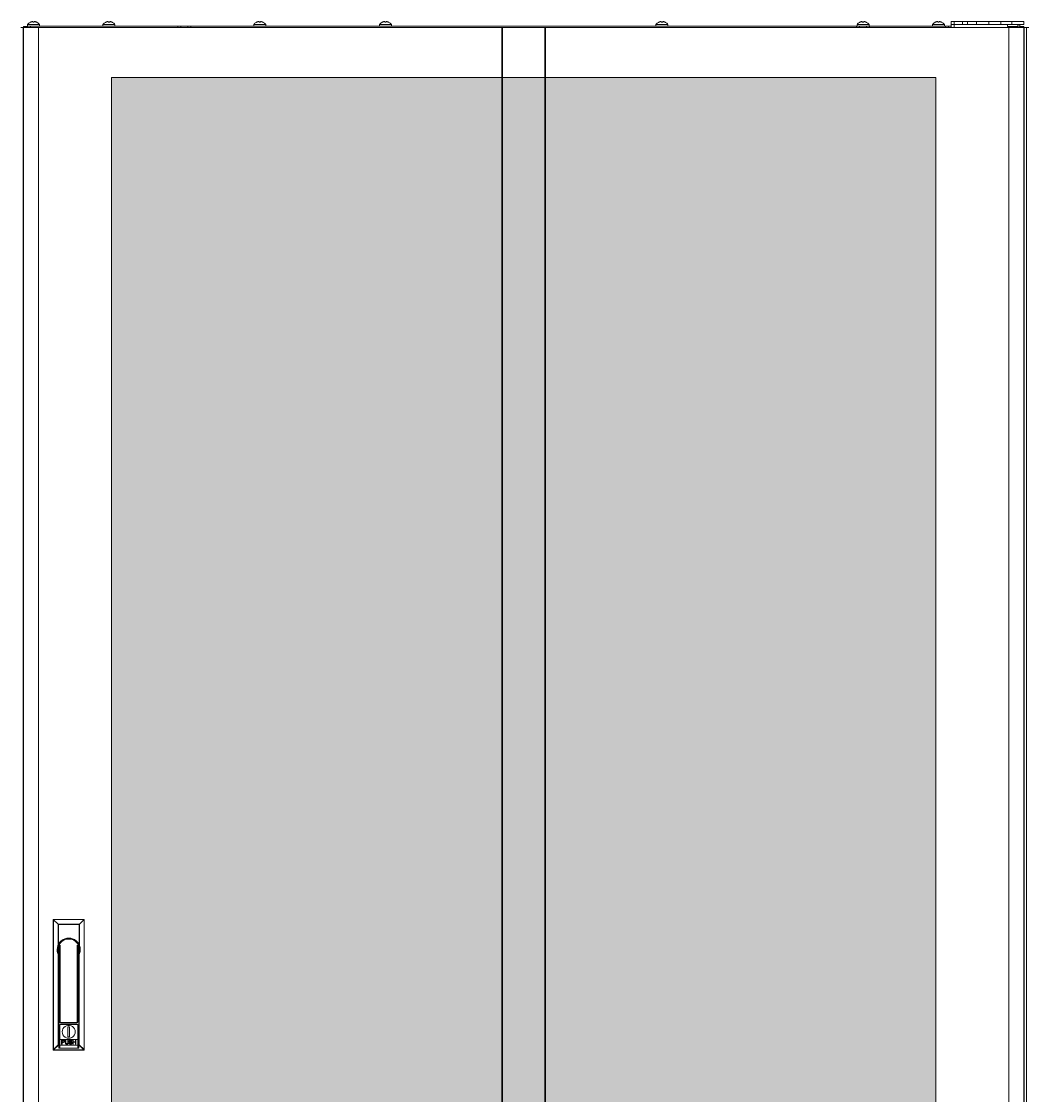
# Model space of a CAD drawing. Header units: millimetres. Extents: x 0 to 299, y -18 to 195.
# Drawn here: x 99.9 to 199.5, y 88.7 to 195 of the extents above; entities that cross this region are included whole.
import ezdxf

# ---------------------------------------------------------------- set-up
doc = ezdxf.new("R2010")
doc.units = ezdxf.units.MM
for name, color, linetype in [('2401-00460-M6-12PSTTHC_0', 7, 'Continuous'), ('4204-00441-MS731-1_0', 7, 'Continuous'), ('4212-06592_0', 7, 'Continuous'), ('4212-06613_2_MIR_0', 7, 'Continuous'), ('4212-06613_3_0', 7, 'Continuous'), ('4212-06614_1_0', 7, 'Continuous'), ('4212-14525_0', 7, 'Continuous'), ('4212-14542_1_0', 7, 'Continuous'), ('4212-14545_0', 7, 'Continuous')]:
    doc.layers.add(name, color=color, linetype=linetype)

msp = doc.modelspace()

# ---------------------------------------------------------------- hatches: boundary and pattern name
at = {"lineweight": 18}
h = msp.add_hatch(dxfattribs=at)
h.set_pattern_fill('HONEY', color=256, scale=0.298618, style=0)
h.set_pattern_definition([(0, (-4325.0375, -836.6914), (1.4221659, 0.82108767), [0.9481106, -1.8962212]), (120, (-4325.0375, -836.6914), (-1.42216573, 0.82108796), [0.9481106, -1.8962212]), (60, (-4325.0375, -836.6914), (1.7e-07, 1.64217563), [-1.8962212, 0.9481106])])
h.paths.add_polyline_path([(9.267, 189.393), (9.267, 15.727), (41.279, 15.727), (41.279, 189.393)])
edge = h.paths.add_edge_path()
edge.add_line((59.037, 15.727), (59.037, 189.443))
edge.add_line((90.849, 15.727), (59.037, 15.727))
edge.add_line((90.849, 189.443), (90.849, 15.727))
edge.add_line((59.037, 189.443), (90.849, 189.443))
edge = h.paths.add_edge_path()
edge.add_line((289.928, 15.727), (208.345, 15.727))
edge.add_line((208.345, 15.727), (208.345, 189.443))
edge.add_line((238.018, 189.443), (208.345, 189.443))
edge.add_line((238.018, 132.507), (238.018, 189.443))
edge.add_line((238.018, 132.507), (260.255, 132.507))
edge.add_line((260.255, 132.507), (260.255, 189.443))
edge.add_line((260.255, 189.443), (289.928, 189.443))
edge.add_line((289.928, 189.443), (289.928, 15.727))
edge = h.paths.add_edge_path()
edge.add_line((190.389, 15.727), (108.806, 15.727))
edge.add_line((108.806, 15.727), (108.806, 189.443))
edge.add_line((190.389, 189.443), (190.389, 15.727))
edge.add_line((108.806, 189.443), (190.389, 189.443))

# ---------------------------------------------------------------- linework, layer by layer
at = {"layer": '2401-00460-M6-12PSTTHC_0', "color": 7, "linetype": 'Continuous', "lineweight": 18}
for p, q in [((100.475, 194.549), (100.475, 194.709)), ((101.669, 194.709), (100.475, 194.709)), ((100.749, 194.919), (100.749, 194.924)), ((100.91, 194.985), (100.891, 194.98)), ((100.925, 194.989), (100.908, 194.985)), ((100.939, 194.992), (100.923, 194.988)), ((100.953, 194.995), (100.938, 194.992)), ((100.968, 194.997), (100.953, 194.995)), ((100.968, 194.997), (100.983, 195)), ((100.997, 195.001), (100.983, 195)), ((100.997, 194.919), (100.997, 195.001)), ((101.147, 195.001), (101.147, 194.919)), ((101.162, 195), (101.147, 195.001)), ((101.177, 194.997), (101.162, 195)), ((101.192, 194.995), (101.176, 194.997)), ((101.206, 194.992), (101.191, 194.995)), ((101.221, 194.988), (101.205, 194.992)), ((101.236, 194.985), (101.219, 194.989)), ((101.394, 194.92), (101.396, 194.919)), ((101.396, 194.924), (101.396, 194.919)), ((101.669, 194.549), (101.669, 194.709)), ((107.94, 194.549), (107.94, 194.709)), ((109.135, 194.709), (107.94, 194.709)), ((108.214, 194.919), (108.214, 194.924)), ((108.375, 194.985), (108.356, 194.98)), ((108.39, 194.989), (108.373, 194.985)), ((108.404, 194.992), (108.389, 194.988)), ((108.419, 194.995), (108.403, 194.992)), ((108.433, 194.997), (108.418, 194.995)), ((108.433, 194.997), (108.448, 195)), ((108.463, 195.001), (108.448, 195)), ((108.463, 194.919), (108.463, 195.001)), ((108.612, 195.001), (108.612, 194.919)), ((108.627, 195), (108.612, 195.001)), ((108.642, 194.997), (108.627, 195)), ((108.657, 194.995), (108.642, 194.997)), ((108.672, 194.992), (108.656, 194.995)), ((108.686, 194.988), (108.671, 194.992)), ((108.702, 194.985), (108.685, 194.989)), ((108.859, 194.92), (108.861, 194.919)), ((108.861, 194.924), (108.861, 194.919)), ((109.135, 194.549), (109.135, 194.709)), ((122.871, 194.549), (122.871, 194.709)), ((124.066, 194.709), (122.871, 194.709)), ((123.145, 194.919), (123.145, 194.924)), ((123.306, 194.985), (123.287, 194.98)), ((123.321, 194.989), (123.304, 194.985)), ((123.335, 194.992), (123.32, 194.988)), ((123.35, 194.995), (123.334, 194.992)), ((123.364, 194.997), (123.349, 194.995)), ((123.364, 194.997), (123.379, 195)), ((123.394, 195.001), (123.379, 195)), ((123.394, 194.919), (123.394, 195.001)), ((123.543, 195.001), (123.543, 194.919)), ((123.558, 195), (123.543, 195.001)), ((123.573, 194.997), (123.558, 195)), ((123.588, 194.995), (123.572, 194.997)), ((123.602, 194.992), (123.587, 194.995)), ((123.617, 194.988), (123.601, 194.992)), ((123.632, 194.985), (123.616, 194.989)), ((123.79, 194.92), (123.792, 194.919)), ((123.792, 194.924), (123.792, 194.919)), ((124.066, 194.549), (124.066, 194.709)), ((135.314, 194.549), (135.314, 194.709)), ((136.508, 194.709), (135.314, 194.709)), ((135.587, 194.919), (135.587, 194.924)), ((135.749, 194.985), (135.73, 194.98)), ((135.763, 194.989), (135.747, 194.985)), ((135.778, 194.992), (135.762, 194.988)), ((135.792, 194.995), (135.777, 194.992)), ((135.807, 194.997), (135.791, 194.995)), ((135.806, 194.997), (135.821, 195)), ((135.836, 195.001), (135.821, 195)), ((135.836, 194.919), (135.836, 195.001)), ((135.985, 195.001), (135.985, 194.919)), ((136, 195), (135.985, 195.001)), ((136.015, 194.997), (136, 195)), ((136.03, 194.995), (136.015, 194.997)), ((136.045, 194.992), (136.029, 194.995)), ((136.059, 194.988), (136.044, 194.992)), ((136.075, 194.985), (136.058, 194.989)), ((136.232, 194.92), (136.234, 194.919)), ((136.234, 194.924), (136.234, 194.919)), ((136.508, 194.549), (136.508, 194.709)), ((162.687, 194.549), (162.687, 194.709)), ((163.881, 194.709), (162.687, 194.709)), ((162.961, 194.919), (162.961, 194.924)), ((163.122, 194.985), (163.103, 194.98)), ((163.137, 194.989), (163.12, 194.985)), ((163.151, 194.992), (163.135, 194.988)), ((163.165, 194.995), (163.15, 194.992)), ((163.18, 194.997), (163.165, 194.995)), ((163.18, 194.997), (163.194, 195)), ((163.209, 195.001), (163.195, 195)), ((163.209, 194.919), (163.209, 195.001)), ((163.359, 195.001), (163.359, 194.919)), ((163.374, 195), (163.359, 195.001)), ((163.389, 194.997), (163.374, 195)), ((163.403, 194.995), (163.388, 194.997)), ((163.418, 194.992), (163.403, 194.995)), ((163.433, 194.988), (163.417, 194.992)), ((163.448, 194.985), (163.431, 194.989)), ((163.606, 194.92), (163.608, 194.919)), ((163.608, 194.924), (163.608, 194.919)), ((163.881, 194.549), (163.881, 194.709)), ((182.595, 194.549), (182.595, 194.709)), ((183.789, 194.709), (182.595, 194.709)), ((182.868, 194.919), (182.868, 194.924)), ((183.03, 194.985), (183.011, 194.98)), ((183.045, 194.989), (183.028, 194.985)), ((183.059, 194.992), (183.043, 194.988)), ((183.073, 194.995), (183.058, 194.992)), ((183.088, 194.997), (183.072, 194.995)), ((183.087, 194.997), (183.102, 195)), ((183.117, 195.001), (183.102, 195)), ((183.117, 194.919), (183.117, 195.001)), ((183.267, 195.001), (183.267, 194.919)), ((183.281, 195), (183.267, 195.001)), ((183.296, 194.997), (183.281, 195)), ((183.311, 194.995), (183.296, 194.997)), ((183.326, 194.992), (183.311, 194.995)), ((183.341, 194.988), (183.325, 194.992)), ((183.356, 194.985), (183.339, 194.989)), ((183.513, 194.92), (183.515, 194.919)), ((183.515, 194.924), (183.515, 194.919)), ((183.789, 194.549), (183.789, 194.709)), ((190.06, 194.549), (190.06, 194.709)), ((191.255, 194.709), (190.06, 194.709)), ((190.334, 194.919), (190.334, 194.924)), ((190.495, 194.985), (190.476, 194.98)), ((190.51, 194.989), (190.493, 194.985)), ((190.524, 194.992), (190.509, 194.988)), ((190.539, 194.995), (190.523, 194.992)), ((190.553, 194.997), (190.538, 194.995)), ((190.553, 194.997), (190.568, 195)), ((190.583, 195.001), (190.568, 195)), ((190.583, 194.919), (190.583, 195.001)), ((190.732, 195.001), (190.732, 194.919)), ((190.747, 195), (190.732, 195.001)), ((190.762, 194.997), (190.747, 195)), ((190.777, 194.995), (190.761, 194.997)), ((190.791, 194.992), (190.776, 194.995)), ((190.806, 194.988), (190.79, 194.992)), ((190.821, 194.985), (190.805, 194.989)), ((190.979, 194.92), (190.981, 194.919)), ((190.981, 194.924), (190.981, 194.919)), ((191.255, 194.549), (191.255, 194.709)), ((198.033, 195), (198.018, 194.997)), ((198.048, 195.001), (198.033, 195)), ((198.048, 194.997), (198.048, 195.001)), ((198.197, 195.001), (198.197, 194.997)), ((198.212, 195), (198.197, 195.001)), ((198.228, 194.997), (198.212, 195)), ((198.72, 194.549), (198.72, 194.699))]:
    msp.add_line(p, q, dxfattribs=at)
for points in [[(100.749, 194.924), (100.723, 194.909), (100.661, 194.869), (100.6, 194.823), (100.537, 194.769), (100.475, 194.709)], [(100.749, 194.919), (100.778, 194.935), (100.805, 194.947), (100.829, 194.958), (100.851, 194.966), (100.872, 194.974), (100.891, 194.98)], [(100.894, 194.981), (100.876, 194.975), (100.857, 194.969), (100.835, 194.96), (100.813, 194.951), (100.791, 194.941), (100.775, 194.933)], [(101.072, 194.924), (101.047, 194.924), (101.022, 194.922), (100.997, 194.919)], [(101.147, 194.919), (101.122, 194.922), (101.097, 194.924), (101.072, 194.924)], [(101.396, 194.919), (101.366, 194.935), (101.34, 194.947), (101.315, 194.958), (101.293, 194.966), (101.272, 194.974), (101.253, 194.98), (101.234, 194.985)], [(101.25, 194.981), (101.268, 194.975), (101.287, 194.969), (101.309, 194.96), (101.331, 194.951), (101.354, 194.941), (101.37, 194.933)], [(101.396, 194.924), (101.421, 194.909), (101.483, 194.869), (101.545, 194.823), (101.607, 194.769), (101.669, 194.709)], [(108.214, 194.924), (108.189, 194.909), (108.127, 194.869), (108.065, 194.823), (108.003, 194.769), (107.94, 194.709)], [(108.214, 194.919), (108.243, 194.935), (108.27, 194.947), (108.294, 194.958), (108.316, 194.966), (108.337, 194.974), (108.356, 194.98)], [(108.359, 194.981), (108.342, 194.975), (108.322, 194.969), (108.301, 194.96), (108.278, 194.951), (108.256, 194.941), (108.24, 194.933)], [(108.538, 194.924), (108.513, 194.924), (108.488, 194.922), (108.463, 194.919)], [(108.612, 194.919), (108.587, 194.922), (108.562, 194.924), (108.538, 194.924)], [(108.861, 194.919), (108.832, 194.935), (108.805, 194.947), (108.781, 194.958), (108.759, 194.966), (108.738, 194.974), (108.719, 194.98), (108.7, 194.985)], [(108.716, 194.981), (108.733, 194.975), (108.753, 194.969), (108.774, 194.96), (108.797, 194.951), (108.819, 194.941), (108.835, 194.933)], [(108.861, 194.924), (108.886, 194.909), (108.948, 194.869), (109.01, 194.823), (109.072, 194.769), (109.135, 194.709)], [(123.145, 194.924), (123.119, 194.909), (123.058, 194.869), (122.996, 194.823), (122.934, 194.769), (122.871, 194.709)], [(123.145, 194.919), (123.174, 194.935), (123.201, 194.947), (123.225, 194.958), (123.247, 194.966), (123.268, 194.974), (123.287, 194.98)], [(123.29, 194.981), (123.273, 194.975), (123.253, 194.969), (123.232, 194.96), (123.209, 194.951), (123.187, 194.941), (123.171, 194.933)], [(123.468, 194.924), (123.444, 194.924), (123.419, 194.922), (123.394, 194.919)], [(123.543, 194.919), (123.518, 194.922), (123.493, 194.924), (123.468, 194.924)], [(123.792, 194.919), (123.763, 194.935), (123.736, 194.947), (123.712, 194.958), (123.689, 194.966), (123.669, 194.974), (123.65, 194.98), (123.63, 194.985)], [(123.646, 194.981), (123.664, 194.975), (123.684, 194.969), (123.705, 194.96), (123.728, 194.951), (123.75, 194.941), (123.766, 194.933)], [(123.792, 194.924), (123.817, 194.909), (123.879, 194.869), (123.941, 194.823), (124.003, 194.769), (124.066, 194.709)], [(135.587, 194.924), (135.562, 194.909), (135.5, 194.869), (135.438, 194.823), (135.376, 194.769), (135.314, 194.709)], [(135.587, 194.919), (135.617, 194.935), (135.643, 194.947), (135.667, 194.958), (135.69, 194.966), (135.711, 194.974), (135.73, 194.98)], [(135.733, 194.981), (135.715, 194.975), (135.696, 194.969), (135.674, 194.96), (135.652, 194.951), (135.629, 194.941), (135.613, 194.933)], [(135.911, 194.924), (135.886, 194.924), (135.861, 194.922), (135.836, 194.919)], [(135.985, 194.919), (135.961, 194.922), (135.936, 194.924), (135.911, 194.924)], [(136.234, 194.919), (136.205, 194.935), (136.178, 194.947), (136.154, 194.958), (136.132, 194.966), (136.111, 194.974), (136.092, 194.98), (136.073, 194.985)], [(136.089, 194.981), (136.106, 194.975), (136.126, 194.969), (136.147, 194.96), (136.17, 194.951), (136.192, 194.941), (136.208, 194.933)], [(136.234, 194.924), (136.26, 194.909), (136.321, 194.869), (136.383, 194.823), (136.445, 194.769), (136.508, 194.709)], [(162.961, 194.924), (162.935, 194.909), (162.873, 194.869), (162.812, 194.823), (162.749, 194.769), (162.687, 194.709)], [(162.961, 194.919), (162.99, 194.935), (163.016, 194.947), (163.041, 194.958), (163.063, 194.966), (163.084, 194.974), (163.103, 194.98)], [(163.106, 194.981), (163.088, 194.975), (163.069, 194.969), (163.047, 194.96), (163.025, 194.951), (163.002, 194.941), (162.987, 194.933)], [(163.284, 194.924), (163.259, 194.924), (163.234, 194.922), (163.209, 194.919)], [(163.359, 194.919), (163.334, 194.922), (163.309, 194.924), (163.284, 194.924)], [(163.608, 194.919), (163.578, 194.935), (163.552, 194.947), (163.527, 194.958), (163.505, 194.966), (163.484, 194.974), (163.465, 194.98), (163.446, 194.985)], [(163.462, 194.981), (163.48, 194.975), (163.499, 194.969), (163.521, 194.96), (163.543, 194.951), (163.566, 194.941), (163.582, 194.933)], [(163.608, 194.924), (163.633, 194.909), (163.695, 194.869), (163.757, 194.823), (163.819, 194.769), (163.881, 194.709)], [(182.868, 194.924), (182.843, 194.909), (182.781, 194.869), (182.719, 194.823), (182.657, 194.769), (182.595, 194.709)], [(182.868, 194.919), (182.898, 194.935), (182.924, 194.947), (182.948, 194.958), (182.971, 194.966), (182.992, 194.974), (183.011, 194.98)], [(183.014, 194.981), (182.996, 194.975), (182.977, 194.969), (182.955, 194.96), (182.933, 194.951), (182.91, 194.941), (182.894, 194.933)], [(183.192, 194.924), (183.167, 194.924), (183.142, 194.922), (183.117, 194.919)], [(183.267, 194.919), (183.242, 194.922), (183.217, 194.924), (183.192, 194.924)], [(183.515, 194.919), (183.486, 194.935), (183.459, 194.947), (183.435, 194.958), (183.413, 194.966), (183.392, 194.974), (183.373, 194.98), (183.354, 194.985)], [(183.37, 194.981), (183.388, 194.975), (183.407, 194.969), (183.429, 194.96), (183.451, 194.951), (183.473, 194.941), (183.489, 194.933)], [(183.515, 194.924), (183.541, 194.909), (183.602, 194.869), (183.664, 194.823), (183.727, 194.769), (183.789, 194.709)], [(190.334, 194.924), (190.308, 194.909), (190.247, 194.869), (190.185, 194.823), (190.123, 194.769), (190.06, 194.709)], [(190.334, 194.919), (190.363, 194.935), (190.39, 194.947), (190.414, 194.958), (190.436, 194.966), (190.457, 194.974), (190.476, 194.98)], [(190.479, 194.981), (190.462, 194.975), (190.442, 194.969), (190.421, 194.96), (190.398, 194.951), (190.376, 194.941), (190.36, 194.933)], [(190.657, 194.924), (190.632, 194.924), (190.608, 194.922), (190.583, 194.919)], [(190.732, 194.919), (190.707, 194.922), (190.682, 194.924), (190.657, 194.924)], [(190.981, 194.919), (190.951, 194.935), (190.925, 194.947), (190.901, 194.958), (190.878, 194.966), (190.858, 194.974), (190.838, 194.98), (190.819, 194.985)], [(190.835, 194.981), (190.853, 194.975), (190.873, 194.969), (190.894, 194.96), (190.917, 194.951), (190.939, 194.941), (190.955, 194.933)], [(190.981, 194.924), (191.006, 194.909), (191.068, 194.869), (191.13, 194.823), (191.192, 194.769), (191.255, 194.709)]]:
    msp.add_lwpolyline(points, dxfattribs=at)
at = {"layer": '4204-00441-MS731-1_0', "color": 7, "linetype": 'Continuous', "lineweight": 18}
for p, q in [((103.013, 93.194), (103.013, 106.134)), ((103.528, 105.618), (103.013, 106.134)), ((103.013, 106.134), (106.099, 106.134)), ((103.032, 93.243), (103.032, 106.115)), ((103.032, 106.115), (106.08, 106.115)), ((103.497, 105.65), (103.497, 103.583)), ((105.615, 105.65), (103.497, 105.65)), ((103.528, 105.618), (103.528, 103.652)), ((105.584, 105.618), (103.528, 105.618)), ((105.584, 105.618), (106.099, 106.134)), ((105.584, 103.652), (105.584, 105.618)), ((105.615, 103.583), (105.615, 105.65)), ((106.08, 106.115), (106.08, 93.243)), ((106.099, 106.134), (106.099, 93.194)), ((103.61, 102.595), (103.61, 103.446)), ((103.66, 103.557), (103.66, 95.981)), ((103.71, 103.587), (103.71, 95.981)), ((105.402, 95.981), (105.402, 103.587)), ((105.452, 95.981), (105.452, 103.557)), ((105.502, 102.595), (105.502, 103.446)), ((103.511, 93.722), (103.511, 102.681)), ((103.561, 93.393), (103.561, 102.582)), ((105.551, 102.582), (105.551, 93.393)), ((105.601, 102.681), (105.601, 93.722)), ((103.71, 95.981), (103.66, 95.981)), ((103.66, 93.393), (103.66, 95.732)), ((105.452, 95.732), (103.66, 95.732)), ((103.76, 95.931), (103.76, 95.881)), ((103.76, 95.931), (105.352, 95.931)), ((103.76, 95.881), (105.352, 95.881)), ((105.352, 95.931), (105.352, 95.881)), ((105.402, 95.981), (105.452, 95.981)), ((105.452, 93.393), (105.452, 95.732)), ((104.481, 94.527), (104.481, 95.503)), ((104.481, 95.503), (104.631, 95.503)), ((104.481, 95.493), (104.631, 95.493)), ((104.631, 95.503), (104.631, 94.527)), ((105.184, 94.863), (105.203, 95.015)), ((103.032, 93.243), (103.511, 93.722)), ((103.063, 93.212), (103.534, 93.684)), ((105.452, 94.239), (103.66, 94.239)), ((103.66, 93.701), (105.452, 93.701)), ((103.855, 93.789), (103.855, 94.18)), ((103.855, 94.18), (104.05, 94.18)), ((103.904, 93.789), (103.855, 93.789)), ((103.904, 94.139), (103.904, 94.014)), ((104.058, 94.139), (103.904, 94.139)), ((103.904, 94.014), (104.058, 94.014)), ((103.904, 93.964), (103.904, 93.789)), ((104.05, 93.964), (103.904, 93.964)), ((104.05, 94.18), (104.091, 94.172)), ((104.091, 93.972), (104.05, 93.964)), ((104.083, 94.13), (104.058, 94.139)), ((104.058, 94.014), (104.083, 94.022)), ((104.099, 94.114), (104.083, 94.13)), ((104.083, 94.022), (104.099, 94.039)), ((104.091, 94.172), (104.124, 94.147)), ((104.124, 93.997), (104.091, 93.972)), ((104.107, 94.089), (104.099, 94.114)), ((104.099, 94.039), (104.107, 94.064)), ((104.107, 94.064), (104.107, 94.089)), ((104.124, 94.147), (104.148, 94.114)), ((104.148, 94.031), (104.124, 93.997)), ((104.148, 94.114), (104.156, 94.089)), ((104.156, 94.055), (104.148, 94.031)), ((104.156, 94.089), (104.156, 94.055)), ((104.221, 94.18), (104.221, 93.922)), ((104.27, 94.18), (104.221, 94.18)), ((104.221, 93.922), (104.23, 93.881)), ((104.23, 93.881), (104.246, 93.847)), ((104.246, 93.847), (104.278, 93.814)), ((104.27, 93.922), (104.27, 94.18)), ((104.278, 93.889), (104.27, 93.922)), ((104.295, 93.864), (104.278, 93.889)), ((104.278, 93.814), (104.311, 93.797)), ((104.319, 93.847), (104.295, 93.864)), ((104.311, 93.797), (104.352, 93.789)), ((104.352, 93.839), (104.319, 93.847)), ((104.384, 93.839), (104.352, 93.839)), ((104.352, 93.789), (104.384, 93.789)), ((104.417, 93.847), (104.384, 93.839)), ((104.384, 93.789), (104.425, 93.797)), ((104.441, 93.864), (104.417, 93.847)), ((104.425, 93.797), (104.458, 93.814)), ((104.458, 93.889), (104.441, 93.864)), ((104.466, 93.922), (104.458, 93.889)), ((104.458, 93.814), (104.49, 93.847)), ((104.466, 94.18), (104.466, 93.922)), ((104.515, 94.18), (104.466, 94.18)), ((104.631, 94.527), (104.481, 94.527)), ((104.49, 93.847), (104.507, 93.881)), ((104.507, 93.881), (104.515, 93.922)), ((104.515, 93.922), (104.515, 94.18)), ((104.58, 93.897), (104.588, 93.864)), ((104.629, 93.897), (104.58, 93.897)), ((104.588, 93.864), (104.613, 93.822)), ((104.613, 94.122), (104.604, 94.089)), ((104.604, 94.089), (104.604, 94.055)), ((104.604, 94.055), (104.613, 94.022)), ((104.645, 94.155), (104.613, 94.122)), ((104.613, 94.022), (104.645, 93.989)), ((104.613, 93.822), (104.653, 93.797)), ((104.637, 93.872), (104.629, 93.897)), ((104.662, 93.847), (104.637, 93.872)), ((104.678, 94.172), (104.645, 94.155)), ((104.645, 93.989), (104.678, 93.972)), ((104.653, 94.08), (104.662, 94.105)), ((104.653, 94.064), (104.653, 94.08)), ((104.662, 94.039), (104.653, 94.064)), ((104.653, 93.797), (104.694, 93.789)), ((104.662, 94.105), (104.686, 94.122)), ((104.686, 94.022), (104.662, 94.039)), ((104.694, 93.839), (104.662, 93.847)), ((104.71, 94.18), (104.678, 94.172)), ((104.678, 93.972), (104.71, 93.964)), ((104.686, 94.122), (104.71, 94.13)), ((104.71, 94.014), (104.686, 94.022)), ((104.759, 93.839), (104.694, 93.839)), ((104.694, 93.789), (104.759, 93.789)), ((104.751, 94.18), (104.71, 94.18)), ((104.71, 94.13), (104.759, 94.13)), ((104.759, 94.014), (104.71, 94.014)), ((104.71, 93.964), (104.759, 93.964)), ((104.792, 94.172), (104.751, 94.18)), ((104.759, 94.13), (104.784, 94.122)), ((104.8, 94.006), (104.759, 94.014)), ((104.759, 93.964), (104.792, 93.956)), ((104.792, 93.847), (104.759, 93.839)), ((104.759, 93.789), (104.8, 93.797)), ((104.784, 94.122), (104.8, 94.105)), ((104.825, 94.147), (104.792, 94.172)), ((104.792, 93.956), (104.816, 93.939)), ((104.816, 93.864), (104.792, 93.847)), ((104.8, 94.105), (104.808, 94.089)), ((104.833, 93.989), (104.8, 94.006)), ((104.8, 93.797), (104.833, 93.814)), ((104.808, 94.089), (104.857, 94.089)), ((104.816, 93.939), (104.833, 93.914)), ((104.833, 93.889), (104.816, 93.864)), ((104.849, 94.114), (104.825, 94.147)), ((104.865, 93.956), (104.833, 93.989)), ((104.833, 93.914), (104.833, 93.889)), ((104.833, 93.814), (104.865, 93.847)), ((104.857, 94.089), (104.849, 94.114)), ((104.882, 93.922), (104.865, 93.956)), ((104.865, 93.847), (104.882, 93.881)), ((104.882, 93.881), (104.882, 93.922)), ((104.947, 93.789), (104.947, 94.18)), ((104.947, 94.18), (104.996, 94.18)), ((104.996, 93.789), (104.947, 93.789)), ((104.996, 94.18), (104.996, 94.022)), ((104.996, 94.022), (105.224, 94.022)), ((104.996, 93.972), (104.996, 93.789)), ((105.224, 93.972), (104.996, 93.972)), ((105.224, 94.022), (105.224, 94.18)), ((105.224, 94.18), (105.273, 94.18)), ((105.224, 93.789), (105.224, 93.972)), ((105.273, 93.789), (105.224, 93.789)), ((105.273, 94.18), (105.273, 93.789)), ((106.049, 93.212), (105.577, 93.684)), ((106.08, 93.243), (105.601, 93.722)), ((103.017, 93.231), (103.013, 93.243)), ((103.013, 93.243), (103.032, 93.243)), ((103.013, 93.194), (106.099, 93.194)), ((103.028, 93.221), (103.017, 93.231)), ((103.024, 93.194), (103.036, 93.196)), ((103.032, 93.243), (103.04, 93.232)), ((103.04, 93.232), (103.051, 93.221)), ((103.051, 93.221), (103.063, 93.212)), ((106.049, 93.212), (103.063, 93.212)), ((103.561, 93.393), (105.551, 93.393)), ((106.049, 93.212), (106.061, 93.221)), ((106.049, 93.194), (106.049, 93.212)), ((106.061, 93.221), (106.072, 93.232)), ((106.072, 93.232), (106.08, 93.243)), ((106.099, 93.204), (106.096, 93.217))]:
    msp.add_line(p, q, dxfattribs=at)
for points in [[(105.203, 95.015), (105.184, 95.167), (105.129, 95.31), (105.04, 95.436), (104.923, 95.537), (104.785, 95.608), (104.634, 95.645), (104.478, 95.645), (104.327, 95.608), (104.188, 95.537), (104.072, 95.436), (103.983, 95.31), (103.928, 95.167), (103.909, 95.015)], [(103.909, 95.015), (103.928, 94.863), (103.983, 94.72), (104.072, 94.594), (104.188, 94.493), (104.327, 94.422), (104.478, 94.385), (104.634, 94.385), (104.785, 94.422), (104.923, 94.493), (105.04, 94.594), (105.129, 94.72), (105.184, 94.863)], [(103.909, 95.005), (103.925, 94.864), (103.973, 94.73), (104.05, 94.61), (104.153, 94.509), (104.275, 94.434), (104.412, 94.387), (104.556, 94.371), (104.7, 94.387), (104.837, 94.434), (104.959, 94.509), (105.062, 94.61), (105.139, 94.73), (105.187, 94.864), (105.203, 95.005)], [(103.534, 93.684), (103.527, 93.689), (103.521, 93.696), (103.515, 93.704), (103.512, 93.712), (103.511, 93.722)], [(103.561, 93.629), (103.559, 93.646), (103.553, 93.661), (103.545, 93.674), (103.534, 93.684)], [(105.577, 93.684), (105.567, 93.674), (105.559, 93.661), (105.553, 93.646), (105.551, 93.629)], [(105.577, 93.684), (105.59, 93.694), (105.598, 93.707), (105.601, 93.722)], [(103.063, 93.212), (103.044, 93.215), (103.028, 93.221)], [(103.036, 93.196), (103.049, 93.203), (103.063, 93.212)], [(106.071, 93.208), (106.061, 93.197), (106.049, 93.194)], [(106.08, 93.243), (106.078, 93.224), (106.071, 93.208)], [(106.096, 93.217), (106.09, 93.229), (106.08, 93.243)]]:
    msp.add_lwpolyline(points, dxfattribs=at)
for centre, radius, start, end in [((104.556, 103.147), 1.145, 330.40815, 209.59185), ((104.556, 103.147), 1.095, 329.72736, 210.27264), ((104.556, 103.147), 1.045, 334.79123, 205.20877), ((103.76, 103.446), 0.149, 109.47122, 180), ((105.352, 103.446), 0.149, 0, 70.52878), ((103.76, 95.981), 0.0995, 180, 270), ((103.76, 95.981), 0.0498, 180, 270), ((105.352, 95.981), 0.0995, 270, 360), ((105.352, 95.981), 0.0498, 270, 0)]:
    msp.add_arc(centre, radius, start, end, dxfattribs=at)
at = {"layer": '4212-06592_0', "color": 7, "linetype": 'Continuous', "lineweight": 18}
for p, q in [((100.077, 194.4), (99.828, 194.4)), ((100.047, 194.4), (100.047, 10.023)), ((199.118, 194.4), (199.367, 194.4)), ((199.148, 10.023), (199.148, 194.4)), ((199.367, 194.4), (199.367, 0.299)), ((199.367, 0.299), (199.367, 194.4)), ((199.616, 194.4), (199.367, 194.4))]:
    msp.add_line(p, q, dxfattribs=at)
at = {"layer": '4212-06613_2_MIR_0', "color": 7, "linetype": 'Continuous', "lineweight": 18}
for p, q in [((191.902, 194.4), (191.902, 194.699)), ((191.902, 194.699), (194.44, 194.699)), ((192.2, 194.4), (192.2, 194.699)), ((198.421, 194.5), (198.421, 194.4))]:
    msp.add_line(p, q, dxfattribs=at)
at = {"layer": '4212-06613_3_0', "color": 7, "linetype": 'Continuous', "lineweight": 18}
for p, q in [((197.506, 194.699), (197.506, 194.5)), ((198.501, 194.699), (198.501, 194.5)), ((197.506, 194.5), (198.501, 194.5)), ((197.705, 194.5), (197.705, 194.4)), ((198.302, 194.5), (198.302, 194.4))]:
    msp.add_line(p, q, dxfattribs=at)
at = {"layer": '4212-06614_1_0', "color": 7, "linetype": 'Continuous', "lineweight": 18}
for p, q in [((191.902, 194.699), (191.902, 194.997)), ((191.902, 194.997), (199.118, 194.997)), ((191.902, 194.699), (193.046, 194.699)), ((192.2, 194.699), (192.2, 194.997)), ((193.046, 194.997), (193.046, 194.699)), ((193.544, 194.997), (193.544, 194.699)), ((193.544, 194.699), (199.118, 194.699)), ((194.44, 194.997), (194.44, 194.699)), ((195.634, 194.699), (195.634, 194.997)), ((196.829, 194.699), (196.829, 194.997)), ((197.924, 194.699), (197.924, 194.997)), ((199.118, 194.997), (199.118, 194.699))]:
    msp.add_line(p, q, dxfattribs=at)
at = {"layer": '4212-14525_0', "color": 7, "linetype": 'Continuous', "lineweight": 18}
for p, q in [((100.077, 194.4), (100.077, 194.519)), ((100.077, 194.519), (100.475, 194.519)), ((100.375, 194.4), (100.375, 194.519)), ((198.72, 194.519), (199.118, 194.519)), ((198.82, 194.4), (198.82, 194.519)), ((199.118, 194.4), (199.118, 194.519))]:
    msp.add_line(p, q, dxfattribs=at)
at = {"layer": '4212-14542_1_0', "color": 7, "linetype": 'Continuous', "lineweight": 18}
for p, q in [((100.077, 194.4), (100.077, 10.75)), ((199.118, 194.4), (100.077, 194.4)), ((101.57, 194.4), (101.57, 10.75)), ((147.432, 194.4), (147.432, 10.75)), ((147.491, 194.4), (147.491, 10.75)), ((151.703, 194.4), (151.703, 10.75)), ((151.762, 194.4), (151.762, 10.75)), ((197.625, 194.4), (197.625, 10.75)), ((199.118, 194.4), (199.118, 10.75))]:
    msp.add_line(p, q, dxfattribs=at)
at = {"layer": '4212-14542_1_0', "color": 0, "linetype": 'Continuous', "lineweight": 18}
for p, q in [((108.806, 15.727), (108.806, 189.443)), ((108.806, 189.443), (190.389, 189.443)), ((190.389, 189.443), (190.389, 15.727))]:
    msp.add_line(p, q, dxfattribs=at)
at = {"layer": '4212-14545_0', "color": 7, "linetype": 'Continuous', "lineweight": 18}
for p, q in [((100.475, 194.4), (100.475, 194.549)), ((100.475, 194.549), (191.902, 194.549)), ((100.773, 194.4), (100.773, 194.549)), ((115.356, 194.4), (115.356, 194.549)), ((115.655, 194.4), (115.655, 194.549)), ((116.351, 194.4), (116.351, 194.549)), ((116.65, 194.4), (116.65, 194.549)), ((182.545, 194.4), (182.545, 194.549)), ((182.844, 194.4), (182.844, 194.549)), ((183.54, 194.4), (183.54, 194.549)), ((183.839, 194.4), (183.839, 194.549)), ((191.354, 194.4), (191.354, 194.549)), ((191.653, 194.4), (191.653, 194.549)), ((198.501, 194.549), (198.72, 194.549)), ((198.72, 194.4), (198.72, 194.549))]:
    msp.add_line(p, q, dxfattribs=at)

doc.saveas('drawing.dxf')
